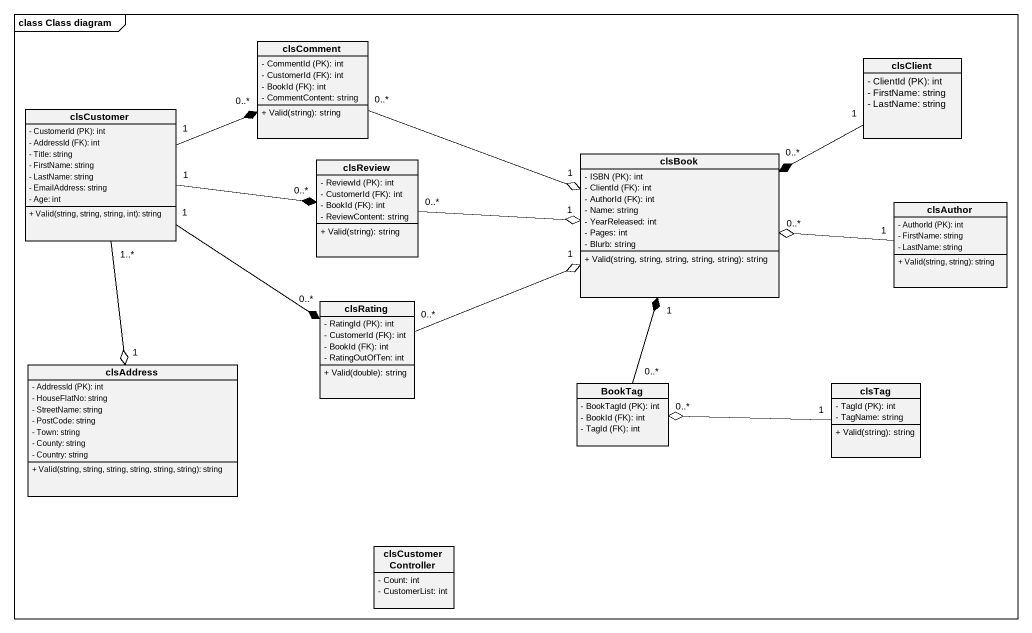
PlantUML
@startuml
mainframe class Class diagram
hide circle
hide empty members
skinparam classAttributeIconSize 0
class clsComment {
  {field} - CommentId (PK): int
  {field} - CustomerId (FK): int
  {field} - BookId (FK): int
  - CommentContent: string
  + Valid(string): string
}
class clsClient {
  {field} - ClientId (PK): int
  - FirstName: string
  - LastName: string
}
class clsCustomer {
  {field} - CustomerId (PK): int
  {field} - AddressId (FK): int
  - Title: string
  - FirstName: string
  - LastName: string
  - EmailAddress: string
  - Age: int
  + Valid(string, string, string, int): string
}
class clsBook {
  {field} - ISBN (PK): int
  {field} - ClientId (FK): int
  {field} - AuthorId (FK): int
  - Name: string
  - YearReleased: int
  - Pages: int
  - Blurb: string
  + Valid(string, string, string, string, string): string
}
class clsReview {
  {field} - ReviewId (PK): int
  {field} - CustomerId (FK): int
  {field} - BookId (FK): int
  - ReviewContent: string
  + Valid(string): string
}
class clsAuthor {
  {field} - AuthorId (PK): int
  - FirstName: string
  - LastName: string
  + Valid(string, string): string
}
class clsRating {
  {field} - RatingId (PK): int
  {field} - CustomerId (FK): int
  {field} - BookId (FK): int
  - RatingOutOfTen: int
  + Valid(double): string
}
class clsAddress {
  {field} - AddressId (PK): int
  - HouseFlatNo: string
  - StreetName: string
  - PostCode: string
  - Town: string
  - County: string
  - Country: string
  + Valid(string, string, string, string, string, string): string
}
class BookTag {
  {field} - BookTagId (PK): int
  {field} - BookId (FK): int
  {field} - TagId (FK): int
}
class clsTag {
  {field} - TagId (PK): int
  - TagName: string
  + Valid(string): string
}
class clsCustomerController {
  - Count: int
  - CustomerList: int
}
clsComment "0..*" -right-o "1" clsBook
clsClient "1" -left-* "0..*" clsBook
clsCustomer "1" -right-* "0..*" clsComment
clsCustomer "1" -right-* "0..*" clsReview
clsCustomer "1" --* "0..*" clsRating
clsCustomer "1..*" --o "1" clsAddress
clsBook "1" *-- "0..*" BookTag
clsReview "0..*" -right-o "1" clsBook
clsAuthor "1" -left-o "0..*" clsBook
clsRating "0..*" -right-o "1" clsBook
BookTag "0..*" o-right- "1" clsTag
@enduml
